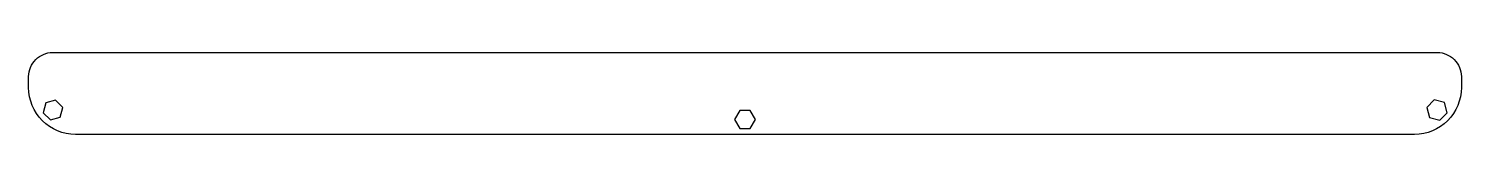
# Model space of a CAD drawing. Header units: millimetres. Extents: x -233 to 5, y -5 to 8.
import ezdxf

# ---------------------------------------------------------------- set-up
doc = ezdxf.new("R2010")
doc.units = ezdxf.units.MM
doc.layers.get('0').update_dxf_attribs({"linetype": 'CONTINUOUS'})

msp = doc.modelspace()

# ---------------------------------------------------------------- linework, layer by layer
msp.add_lwpolyline([(-233.3, 4.3, -0.414214), (-229.3, 8.3), (1.3, 8.3, -0.414214), (5.3, 4.3), (5.3, 2.5, -0.414214), (-2.5, -5.3), (-225.5, -5.3, -0.414214), (-233.3, 2.5)], format="xyb", close=True)
for points in [[(-227.63, -0.81), (-228.81, 0.37), (-230.43, -0.06), (-230.86, -1.68), (-229.68, -2.86), (-228.06, -2.43)], [(0.8, 0.43), (-0.43, -0.8), (0.02, -2.47), (1.7, -2.92), (2.92, -1.7), (2.47, -0.02)], [(-113.13, -1.3), (-114.87, -1.3), (-115.73, -2.8), (-114.87, -4.3), (-113.13, -4.3), (-112.27, -2.8)]]:
    msp.add_lwpolyline(points, close=True)

doc.saveas('drawing.dxf')
